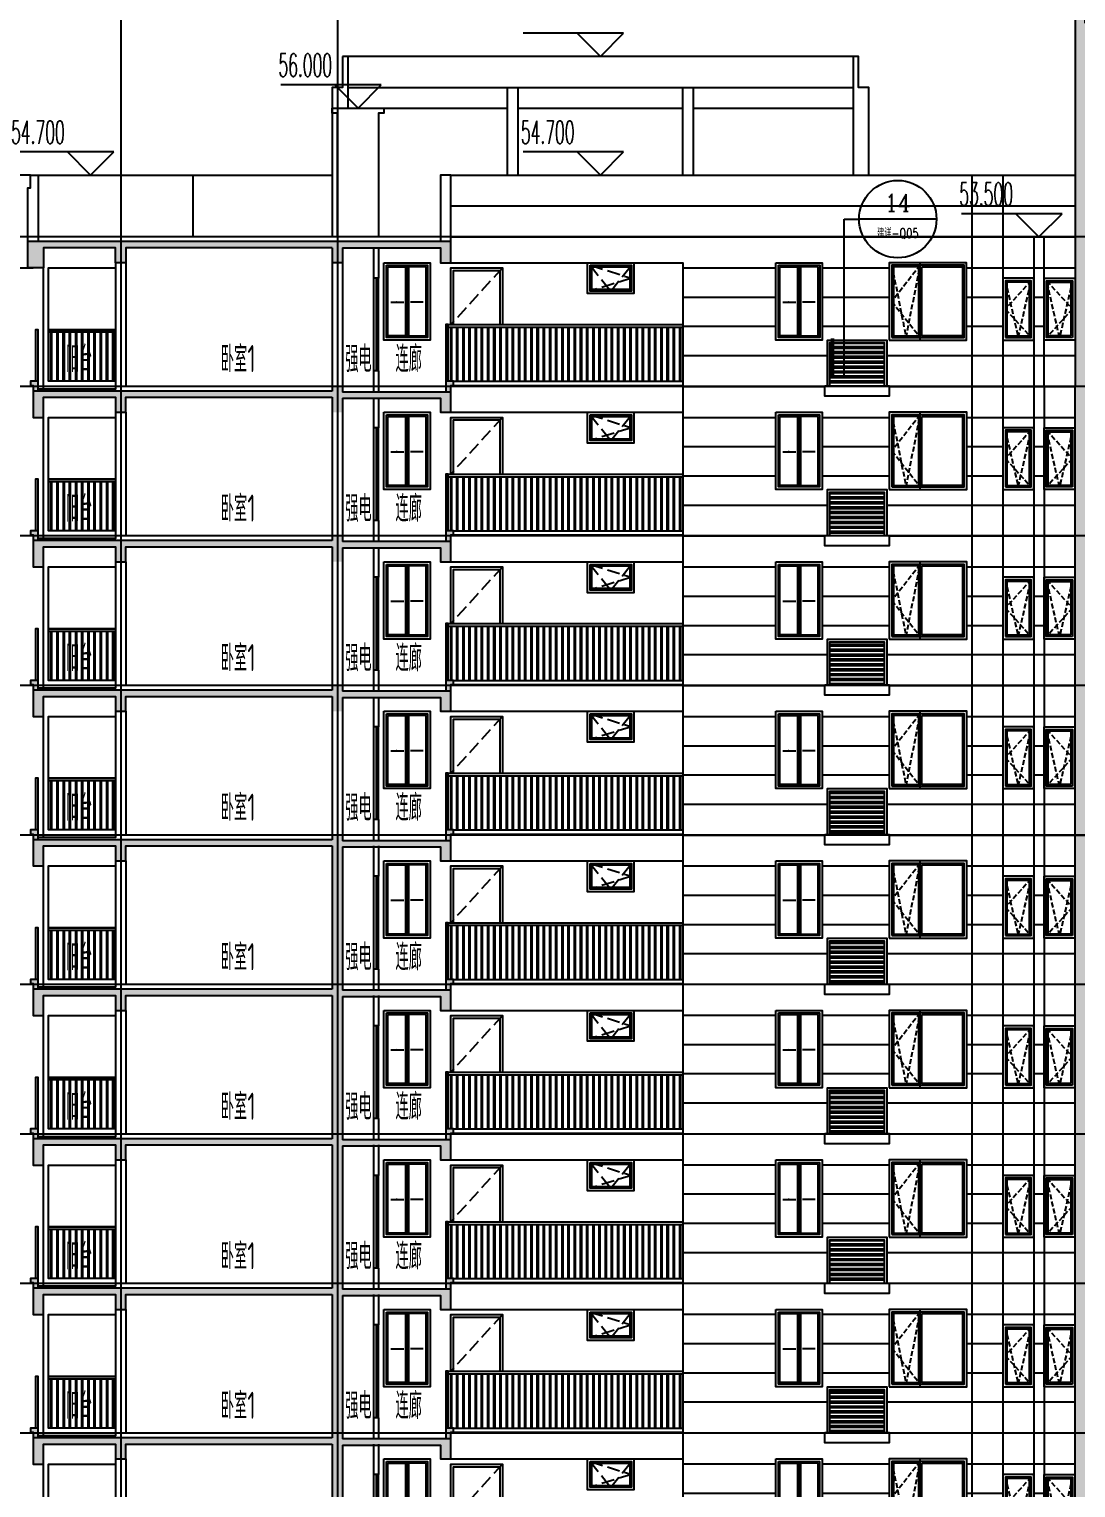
# Model space of a CAD drawing. Extents: x -59851 to 653804, y -249523 to 437614.
# Drawn here: x 584746 to 605037, y 393828 to 422117 of the extents above; entities that cross this region are included whole.
import ezdxf
from ezdxf.enums import TextEntityAlignment as Align

# ---------------------------------------------------------------- set-up
doc = ezdxf.new("R2010")
doc.units = 0
doc.header["$LTSCALE"] = 1000
doc.header["$MEASUREMENT"] = 0
doc.linetypes.add('DASH', pattern=[0.35, 0.25, -0.1])
for name, color, linetype in [('A-材质分割线（横向）', 252, 'Continuous'), ('A-注释', 8, 'Continuous'), ('A-看线', 105, 'Continuous'), ('A-示意', 8, 'Continuous'), ('DIM_ELEV', 3, 'Continuous'), ('DIM_IDEN', 3, 'Continuous'), ('DOTE', 16, 'Continuous'), ('ELE-0', 142, 'Continuous'), ('ELE-1', 41, 'Continuous'), ('ELE-3', 35, 'Continuous'), ('ELE-6', 8, 'Continuous'), ('PUB_HATCH', 8, 'Continuous'), ('PUB_TEXT', 7, 'Continuous'), ('WALL', 2, 'Continuous'), ('WINDOW', 4, 'Continuous'), ('剖面构造层', 7, 'Continuous'), ('栏杆', 142, 'Continuous')]:
    doc.layers.add(name, color=color, linetype=linetype)
doc.styles.add('_TCH_DIM', font='SIMPLEX.shx', dxfattribs={"width": 0.7, "bigfont": 'GBCBIG.shx'})
doc.styles.add('_TCH_LABEL', font='COMPLEX', dxfattribs={"bigfont": 'GBCBIG'})
doc.styles.get("Standard").update_dxf_attribs({"font": 'gbenor.shx', "width": 0.7, "bigfont": 'gbcbig.shx'})

# ---------------------------------------------------------------- blocks, each defined once
blk = doc.blocks.new('falkjfjajkjkh')
at = {"layer": 'A-注释', "linetype": 'DASH', "ltscale": 0.4}
for points in [[(293011, 322847), (292511, 322297), (293011, 321747)], [(292511, 322847), (292761, 321747), (293011, 322847)]]:
    blk.add_lwpolyline(points, dxfattribs=at)
at = {"layer": 'ELE-0'}
for points in [[(292461, 321697), (293061, 321697), (293061, 322897), (292461, 322897)], [(292511, 321747), (293011, 321747), (293011, 322847), (292511, 322847)], [(292541, 321777), (292981, 321777), (292981, 322817), (292541, 322817)]]:
    blk.add_lwpolyline(points, close=True, dxfattribs=at)
blk = doc.blocks.new('lllgn')
for p, q in [((368238, 362497), (366938, 362497)), ((368238, 362447), (366938, 362447)), ((367280, 362447), (367048, 362447)), ((367301, 362447), (367280, 362447))]:
    blk.add_line(p, q)
for points in [[(366978, 362447), (366978, 361497)], [(366998, 362447), (366998, 361497)], [(367098, 362447), (367098, 361497)], [(367118, 362447), (367118, 361497)], [(367218, 362447), (367218, 361497)], [(367238, 362447), (367238, 361497)], [(367338, 362447), (367338, 361497)], [(367358, 362447), (367358, 361497)], [(367458, 362447), (367458, 361497)], [(367478, 362447), (367478, 361497)], [(367578, 362447), (367578, 361497)], [(367598, 362447), (367598, 361497)], [(367698, 362447), (367698, 361497)], [(367718, 362447), (367718, 361497)], [(367818, 362447), (367818, 361497)], [(367838, 362447), (367838, 361497)], [(367938, 362447), (367938, 361497)], [(367958, 362447), (367958, 361497)], [(368058, 362447), (368058, 361497)], [(368078, 362447), (368078, 361497)], [(368178, 362447), (368178, 361497)], [(368198, 362447), (368198, 361497)]]:
    blk.add_lwpolyline(points)
blk = doc.blocks.new('lgnhgh')
at = {"layer": '栏杆'}
for points in [[(370805, 362597), (375355, 362597)], [(370805, 362547), (375355, 362547)], [(370845, 362547), (370845, 361497)], [(370865, 362547), (370865, 361497)], [(370965, 362547), (370965, 361497)], [(370985, 362547), (370985, 361497)], [(371085, 362547), (371085, 361497)], [(371105, 362547), (371105, 361497)], [(371205, 362547), (371205, 361497)], [(371225, 362547), (371225, 361497)], [(371325, 362547), (371325, 361497)], [(371345, 362547), (371345, 361497)], [(371445, 362547), (371445, 361497)], [(371465, 362547), (371465, 361497)], [(371565, 362547), (371565, 361497)], [(371585, 362547), (371585, 361497)], [(371685, 362547), (371685, 361497)], [(371705, 362547), (371705, 361497)], [(371805, 362547), (371805, 361497)], [(371825, 362547), (371825, 361497)], [(371925, 362547), (371925, 361497)], [(371945, 362547), (371945, 361497)], [(372045, 362547), (372045, 361497)], [(372065, 362547), (372065, 361497)], [(372165, 362547), (372165, 361497)], [(372185, 362547), (372185, 361497)], [(372285, 362547), (372285, 361497)], [(372305, 362547), (372305, 361497)], [(372405, 362547), (372405, 361497)], [(372425, 362547), (372425, 361497)], [(372525, 362547), (372525, 361497)], [(372545, 362547), (372545, 361497)], [(372645, 362547), (372645, 361497)], [(372665, 362547), (372665, 361497)], [(372765, 362547), (372765, 361497)], [(372785, 362547), (372785, 361497)], [(372885, 362547), (372885, 361497)], [(372905, 362547), (372905, 361497)], [(373005, 362547), (373005, 361497)], [(373025, 362547), (373025, 361497)], [(373125, 362547), (373125, 361497)], [(373145, 362547), (373145, 361497)], [(373245, 362547), (373245, 361497)], [(373265, 362547), (373265, 361497)], [(373365, 362547), (373365, 361497)], [(373385, 362547), (373385, 361497)], [(373485, 362547), (373485, 361497)], [(373505, 362547), (373505, 361497)], [(373605, 362547), (373605, 361497)], [(373625, 362547), (373625, 361497)], [(373725, 362547), (373725, 361497)], [(373745, 362547), (373745, 361497)], [(373845, 362547), (373845, 361497)], [(373865, 362547), (373865, 361497)], [(373965, 362547), (373965, 361497)], [(373985, 362547), (373985, 361497)], [(374085, 362547), (374085, 361497)], [(374105, 362547), (374105, 361497)], [(374205, 362547), (374205, 361497)], [(374225, 362547), (374225, 361497)], [(374325, 362547), (374325, 361497)], [(374345, 362547), (374345, 361497)], [(374445, 362547), (374445, 361497)], [(374465, 362547), (374465, 361497)], [(374565, 362547), (374565, 361497)], [(374585, 362547), (374585, 361497)], [(374685, 362547), (374685, 361497)], [(374705, 362547), (374705, 361497)], [(374805, 362547), (374805, 361497)], [(374825, 362547), (374825, 361497)], [(374925, 362547), (374925, 361497)], [(374945, 362547), (374945, 361497)], [(375045, 362547), (375045, 361497)], [(375065, 362547), (375065, 361497)], [(375165, 362547), (375165, 361497)], [(375185, 362547), (375185, 361497)], [(375285, 362547), (375285, 361497)], [(375305, 362547), (375305, 361497)]]:
    blk.add_lwpolyline(points, dxfattribs=at)
blk = doc.blocks.new('111515')
at = {"layer": 'A-注释', "linetype": 'DASH', "ltscale": 0.4}
for points in [[(302205, 323147), (301655, 322447), (302205, 321747)], [(301655, 323147), (301930, 321747), (302205, 323147)]]:
    blk.add_lwpolyline(points, dxfattribs=at)
at = {"layer": 'ELE-0'}
blk.add_line((302205, 321697), (302205, 323197), dxfattribs=at)
for points in [[(301605, 321697), (303105, 321697), (303105, 323197), (301605, 323197)], [(301655, 321747), (303055, 321747), (303055, 323147), (301655, 323147)], [(302175, 323117), (301685, 323117), (301685, 321777), (302175, 321777)], [(302235, 323117), (303025, 323117), (303025, 321777), (302235, 321777)]]:
    blk.add_lwpolyline(points, close=True, dxfattribs=at)
blk = doc.blocks.new('1-13fp2')
at = {"layer": 'A-注释'}
for points in [[(369941, 363032), (369791, 363032), (369791, 363052)], [(370070, 363032), (370220, 363032), (370220, 363052)], [(377541, 363032), (377391, 363032), (377391, 363052)], [(377670, 363032), (377820, 363032), (377820, 363052)]]:
    blk.add_hatch(color=256, dxfattribs=at).paths.add_polyline_path(points)
at = {"layer": 'PUB_HATCH'}
h = blk.add_hatch(color=256, dxfattribs=at)
h.dxf.hatch_style = 1
h.paths.add_polyline_path([(387505, 361497), (387355, 361497), (387355, 361397), (387455, 361397), (387455, 361417), (387505, 361417)])
h.paths.add_polyline_path([(387455, 361397), (387355, 361397), (387355, 361307), (387455, 361307)])
h.paths.add_polyline_path([(387455, 361307), (387355, 361307), (387355, 360897), (387455, 360897)])
h.paths.add_polyline_path([(387355, 361307), (385455, 361307), (385455, 361397), (385355, 361397), (385355, 361187), (385455, 361187), (387255, 361187), (387255, 360897), (387355, 360897)])
h.paths.add_polyline_path([(385355, 361397), (385255, 361397), (385255, 361187), (385355, 361187)])
h.paths.add_polyline_path([(385355, 364087), (385255, 364087), (385255, 363597), (385355, 363597)])
h.paths.add_polyline_path([(385455, 364087), (385355, 364087), (385355, 363597), (385455, 363597)])
h.paths.add_polyline_path([(383055, 364297), (382955, 364297), (382955, 361397), (383055, 361397)])
h.paths.add_polyline_path([(383155, 364297), (383055, 364297), (383055, 361397), (383155, 361397)])
h = blk.add_hatch(color=256, dxfattribs=at)
h.dxf.hatch_style = 1
h.paths.add_polyline_path([(362855, 361497), (362705, 361497), (362705, 361417), (362755, 361417), (362755, 361397), (362855, 361397)])
h.paths.add_polyline_path([(362855, 361397), (362755, 361397), (362755, 361307), (362855, 361307)])
h.paths.add_polyline_path([(364455, 361307), (362755, 361307), (362755, 360797), (362955, 360797), (362955, 361187), (364355, 361187), (364355, 360897), (364455, 360897)])
h.paths.add_polyline_path([(368655, 361397), (368555, 361397), (368555, 361307), (364455, 361307), (364455, 360897), (364555, 360897), (364555, 361187), (368555, 361187), (368555, 360897), (368655, 360897)])
h.paths.add_polyline_path([(370855, 361287), (368755, 361287), (368755, 361397), (368655, 361397), (368655, 360897), (368755, 360897), (368755, 361167), (370655, 361167), (370655, 360897), (370855, 360897)])
h.paths.add_polyline_path([(370855, 361397), (370755, 361397), (370755, 361287), (370855, 361287)], flags=17)
h.paths.add_polyline_path([(370905, 361497), (370755, 361497), (370755, 361397), (370855, 361397), (370855, 361417), (370905, 361417)])
h.paths.add_polyline_path([(368755, 363797), (368655, 363797), (368655, 361397), (368755, 361397)])
h.paths.add_polyline_path([(368655, 363797), (368555, 363797), (368555, 361397), (368655, 361397)])
h = blk.add_hatch(dxfattribs=at)
h.set_pattern_fill('ANSI32', color=256, scale=20, angle=135)
h.set_pattern_definition([(180, (-13699.92, 0), (-7e-15, -95.25), []), (180, (-13731.67, 31.75), (-7e-15, -95.25), [])])
h.paths.add_polyline_path([(378205, 362247), (378205, 361407), (379255, 361407), (379255, 362247)])
at = {"layer": 'A-材质分割线（横向）'}
for points in [[(378105, 364297), (375355, 364297)], [(382955, 364297), (379355, 364297)], [(377155, 363697), (375355, 363697)], [(379355, 363697), (378055, 363697)], [(382955, 363697), (380855, 363697)], [(377155, 363130), (375355, 363130)], [(379355, 363130), (378055, 363130)], [(381555, 363130), (380855, 363130)], [(382355, 363130), (382155, 363130)], [(377155, 362564), (375355, 362564)], [(379355, 362564), (378055, 362564)], [(381555, 362564), (380855, 362564)], [(382355, 362564), (382155, 362564)], [(378155, 361997), (375355, 361997)], [(382955, 361997), (379305, 361997)]]:
    blk.add_lwpolyline(points, dxfattribs=at)
at = {"layer": 'A-注释'}
for points in [[(369689, 363032), (369941, 363032)], [(370321, 363032), (370070, 363032)], [(377289, 363032), (377541, 363032)], [(377921, 363032), (377670, 363032)]]:
    blk.add_lwpolyline(points, dxfattribs=at)
at = {"layer": 'A-看线'}
for points in [[(362955, 361347), (362955, 363697)], [(364372, 361497), (363055, 361497), (363055, 363697), (364355, 363697)], [(363055, 362497), (364355, 362497)]]:
    blk.add_lwpolyline(points, dxfattribs=at)
at = {"layer": 'A-示意', "linetype": 'DASH'}
for points in [[(371855, 363697), (370855, 362597)], [(373555, 363747), (374355, 363497), (373555, 363247)], [(373555, 363747), (373955, 363247), (374355, 363747)]]:
    blk.add_lwpolyline(points, dxfattribs=at)
at = {"layer": 'ELE-0'}
for points in [[(369555, 363797), (370455, 363797), (370455, 362297), (369555, 362297)], [(373505, 363797), (374405, 363797), (374405, 363197), (373505, 363197)], [(377155, 363797), (378055, 363797), (378055, 362297), (377155, 362297)], [(369605, 363747), (370405, 363747), (370405, 362347), (369605, 362347)], [(369635, 363717), (369975, 363717), (369975, 362377), (369635, 362377)], [(370375, 363717), (370035, 363717), (370035, 362377), (370375, 362377)], [(373555, 363747), (374355, 363747), (374355, 363247), (373555, 363247)], [(373585, 363717), (374325, 363717), (374325, 363277), (373585, 363277)], [(377205, 363747), (378005, 363747), (378005, 362347), (377205, 362347)], [(377235, 363717), (377575, 363717), (377575, 362377), (377235, 362377)], [(377975, 363717), (377635, 363717), (377635, 362377), (377975, 362377)]]:
    blk.add_lwpolyline(points, close=True, dxfattribs=at)
for points in [[(370005, 363747), (370005, 362347)], [(370855, 362597), (370855, 363697), (371855, 363697), (371855, 362597)], [(370905, 362597), (370905, 363647), (371805, 363647), (371805, 362597)], [(377605, 363747), (377605, 362347)]]:
    blk.add_lwpolyline(points, dxfattribs=at)
at = {"layer": 'ELE-1'}
blk.add_line((381555, 364297), (381555, 361397), dxfattribs=at)
for points in [[(375355, 364297), (375355, 361397)], [(380955, 364297), (380955, 361397)]]:
    blk.add_lwpolyline(points, dxfattribs=at)
at = {"layer": 'ELE-3'}
for points in [[(382155, 364297), (382155, 361397)], [(382355, 364297), (382355, 361397)], [(370905, 361497), (375355, 361497)], [(370905, 361417), (375355, 361417)], [(370855, 360897), (375355, 360897)]]:
    blk.add_lwpolyline(points, dxfattribs=at)
blk.add_lwpolyline([(378105, 361407), (379355, 361407), (379355, 361207), (378105, 361207)], close=True, dxfattribs=at)
at = {"layer": 'ELE-6'}
for points in [[(378155, 361407), (378155, 362297), (379305, 362297), (379305, 361407)], [(378205, 361407), (378205, 362247), (379255, 362247), (379255, 361407)]]:
    blk.add_lwpolyline(points, dxfattribs=at)
at = {"layer": 'WALL'}
for points in [[(369355, 364087), (369355, 363497)], [(369455, 364087), (369455, 363497)], [(382955, 364297), (382955, 361397)], [(368555, 363797), (368555, 361307)], [(368755, 363797), (368755, 361287)], [(369455, 363497), (369355, 363497)], [(369355, 361697), (369355, 361287)], [(369455, 361697), (369355, 361697)], [(369455, 361697), (369455, 361287)], [(362855, 361307), (362855, 361497), (362705, 361497), (362705, 361417), (362755, 361417), (362755, 360797), (362955, 360797), (362955, 361187), (364355, 361187), (364355, 360897), (364555, 360897), (364555, 361187), (368555, 361187)], [(368555, 361307), (362755, 361307)], [(368755, 361167), (370655, 361167), (370655, 360897), (370855, 360897), (370855, 361417), (370905, 361417), (370905, 361497), (370755, 361497)], [(370855, 361287), (368755, 361287)], [(370755, 361497), (370755, 361287)], [(368555, 361187), (368555, 360897)], [(368755, 361167), (368755, 360897)]]:
    blk.add_lwpolyline(points, dxfattribs=at)
at = {"layer": 'WINDOW'}
for points in [[(364355, 363797), (364355, 361397)], [(364455, 363797), (364455, 361397)], [(364555, 363797), (364555, 361397)], [(369355, 363497), (369355, 361697)], [(369405, 363497), (369405, 361697)], [(369455, 361697), (369455, 363497)]]:
    blk.add_lwpolyline(points, dxfattribs=at)
at = {"layer": '剖面构造层'}
for points in [[(368555, 361397), (364355, 361397), (364355, 361347), (362855, 361347)], [(369355, 361397), (368755, 361397)], [(370755, 361397), (369455, 361397)]]:
    blk.add_lwpolyline(points, dxfattribs=at)
at = {"layer": '栏杆'}
for points in [[(362855, 361497), (362855, 362497), (362805, 362497), (362805, 361497)], [(370805, 361497), (370805, 362597), (370755, 362597), (370755, 361497)]]:
    blk.add_lwpolyline(points, dxfattribs=at)
blk.add_blockref('lgnhgh', (0, 0))
at = {"layer": 'ELE-0'}
for name, p in [('111515', (77750, 40600)), ('falkjfjajkjkh', (89094, 40600))]:
    blk.add_blockref(name, p, dxfattribs=at)
at = {"layer": 'ELE-0', "xscale": -1}
blk.add_blockref('falkjfjajkjkh', (675416, 40600), dxfattribs=at)
at = {"layer": '栏杆'}
blk.add_blockref('lllgn', (-3882, 0), dxfattribs=at)
at = {"layer": 'PUB_TEXT', "width": 0.7}
for s, height, p in [('阳台', 506.4, (363395, 361675)), ('卧室', 506.4, (366395, 361675)), ('1', 525, (366911, 361675)), ('强电', 506.4, (368809, 361675)), ('连廊', 506.4, (369782, 361675))]:
    blk.add_text(s, height=height, dxfattribs=at).set_placement(p)
blk = doc.blocks.new('14starty')
at = {"layer": 'A-注释'}
for points in [[(369941, 359087), (369791, 359087), (369791, 359107)], [(370070, 359087), (370220, 359087), (370220, 359107)], [(377541, 359087), (377391, 359087), (377391, 359107)], [(377670, 359087), (377820, 359087), (377820, 359107)]]:
    blk.add_hatch(color=256, dxfattribs=at).paths.add_polyline_path(points)
at = {"layer": 'PUB_HATCH'}
h = blk.add_hatch(color=256, dxfattribs=at)
h.dxf.hatch_style = 1
h.paths.add_polyline_path([(362855, 357552), (362705, 357552), (362705, 357472), (362755, 357472), (362755, 357452), (362855, 357452)])
h.paths.add_polyline_path([(362855, 357452), (362755, 357452), (362755, 357362), (362855, 357362)])
h.paths.add_polyline_path([(364455, 357362), (362755, 357362), (362755, 356852), (362955, 356852), (362955, 357242), (364355, 357242), (364355, 356952), (364455, 356952)])
h.paths.add_polyline_path([(368655, 357452), (368555, 357452), (368555, 357362), (364455, 357362), (364455, 356952), (364555, 356952), (364555, 357242), (368555, 357242), (368555, 356952), (368655, 356952)])
h.paths.add_polyline_path([(368655, 359852), (368555, 359852), (368555, 357452), (368655, 357452)])
h.paths.add_polyline_path([(368755, 359852), (368655, 359852), (368655, 357452), (368755, 357452)])
h.paths.add_polyline_path([(370855, 357342), (368755, 357342), (368755, 357452), (368655, 357452), (368655, 356952), (368755, 356952), (368755, 357222), (370655, 357222), (370655, 356952), (370855, 356952)])
h.paths.add_polyline_path([(370855, 357452), (370755, 357452), (370755, 357342), (370855, 357342)], flags=17)
h.paths.add_polyline_path([(370905, 357552), (370755, 357552), (370755, 357452), (370855, 357452), (370855, 357472), (370905, 357472)])
h.paths.add_polyline_path([(383055, 360352), (382955, 360352), (382955, 357452), (383055, 357452)])
h.paths.add_polyline_path([(383155, 360352), (383055, 360352), (383055, 357452), (383155, 357452)])
h.paths.add_polyline_path([(386045, 357576), (386758, 357576), (386758, 358330), (386045, 358330)], flags=9)
h = blk.add_hatch(dxfattribs=at)
h.set_pattern_fill('ANSI32', color=256, scale=20, angle=135)
h.set_pattern_definition([(180, (-13699.92, -3945), (-7e-15, -95.25), []), (180, (-13731.67, -3913.25), (-7e-15, -95.25), [])])
h.paths.add_polyline_path([(378205, 358302), (378205, 357462), (379255, 357462), (379255, 358302)])
at = {"layer": 'A-材质分割线（横向）'}
for points in [[(375355, 360352), (378105, 360352)], [(379355, 360352), (382955, 360352)], [(375355, 359752), (377155, 359752)], [(378055, 359752), (379355, 359752)], [(380855, 359752), (382955, 359752)], [(375355, 359185), (377155, 359185)], [(378055, 359185), (379355, 359185)], [(380855, 359185), (381555, 359185)], [(382155, 359185), (382355, 359185)], [(375355, 358619), (377155, 358619)], [(378055, 358619), (379355, 358619)], [(380855, 358619), (381555, 358619)], [(382155, 358619), (382355, 358619)], [(375355, 358052), (378155, 358052)], [(379305, 358052), (382955, 358052)]]:
    blk.add_lwpolyline(points, dxfattribs=at)
at = {"layer": 'A-注释'}
for points in [[(369689, 359087), (369941, 359087)], [(370321, 359087), (370070, 359087)], [(377289, 359087), (377541, 359087)], [(377921, 359087), (377670, 359087)]]:
    blk.add_lwpolyline(points, dxfattribs=at)
at = {"layer": 'A-看线'}
for points in [[(362955, 357402), (362955, 359752)], [(364372, 357552), (363055, 357552), (363055, 359752), (364355, 359752)], [(363055, 358552), (364355, 358552)]]:
    blk.add_lwpolyline(points, dxfattribs=at)
at = {"layer": 'A-示意', "linetype": 'DASH'}
for points in [[(371855, 359752), (370855, 358652)], [(373555, 359802), (374355, 359552), (373555, 359302)], [(373555, 359802), (373955, 359302), (374355, 359802)]]:
    blk.add_lwpolyline(points, dxfattribs=at)
at = {"layer": 'ELE-0'}
for points in [[(369555, 359852), (370455, 359852), (370455, 358352), (369555, 358352)], [(373505, 359852), (374405, 359852), (374405, 359252), (373505, 359252)], [(377155, 359852), (378055, 359852), (378055, 358352), (377155, 358352)], [(369605, 359802), (370405, 359802), (370405, 358402), (369605, 358402)], [(369635, 359772), (369975, 359772), (369975, 358432), (369635, 358432)], [(370375, 359772), (370035, 359772), (370035, 358432), (370375, 358432)], [(373555, 359802), (374355, 359802), (374355, 359302), (373555, 359302)], [(373585, 359772), (374325, 359772), (374325, 359332), (373585, 359332)], [(377205, 359802), (378005, 359802), (378005, 358402), (377205, 358402)], [(377235, 359772), (377575, 359772), (377575, 358432), (377235, 358432)], [(377975, 359772), (377635, 359772), (377635, 358432), (377975, 358432)]]:
    blk.add_lwpolyline(points, close=True, dxfattribs=at)
for points in [[(370005, 359802), (370005, 358402)], [(370855, 358652), (370855, 359752), (371855, 359752), (371855, 358652)], [(370905, 358652), (370905, 359702), (371805, 359702), (371805, 358652)], [(377605, 359802), (377605, 358402)]]:
    blk.add_lwpolyline(points, dxfattribs=at)
at = {"layer": 'ELE-1'}
blk.add_line((381555, 360352), (381555, 357452), dxfattribs=at)
for points in [[(375355, 360352), (375355, 357452)], [(380955, 360352), (380955, 357452)]]:
    blk.add_lwpolyline(points, dxfattribs=at)
at = {"layer": 'ELE-3'}
for points in [[(382155, 360352), (382155, 357452)], [(382355, 360352), (382355, 357452)], [(370905, 357552), (375355, 357552)], [(370905, 357472), (375355, 357472)], [(370855, 356952), (375355, 356952)]]:
    blk.add_lwpolyline(points, dxfattribs=at)
blk.add_lwpolyline([(378105, 357462), (379355, 357462), (379355, 357262), (378105, 357262)], close=True, dxfattribs=at)
at = {"layer": 'ELE-6'}
for points in [[(378155, 357462), (378155, 358352), (379305, 358352), (379305, 357462)], [(378205, 357462), (378205, 358302), (379255, 358302), (379255, 357462)]]:
    blk.add_lwpolyline(points, dxfattribs=at)
at = {"layer": 'PUB_HATCH'}
blk.add_lwpolyline([(382955, 360352), (383826, 360352)], dxfattribs=at)
at = {"layer": 'WALL'}
for points in [[(369355, 360142), (369355, 359552)], [(369455, 360142), (369455, 359552)], [(382955, 360352), (382955, 357452)], [(368555, 359852), (368555, 357362)], [(368755, 359852), (368755, 357342)], [(369455, 359552), (369355, 359552)], [(369355, 357752), (369355, 357342)], [(369455, 357752), (369355, 357752)], [(369455, 357752), (369455, 357342)], [(362855, 357362), (362855, 357552), (362705, 357552), (362705, 357472), (362755, 357472), (362755, 356852), (362955, 356852), (362955, 357242), (364355, 357242), (364355, 356952), (364555, 356952), (364555, 357242), (368555, 357242)], [(368555, 357362), (362755, 357362)], [(368755, 357222), (370655, 357222), (370655, 356952), (370855, 356952), (370855, 357472), (370905, 357472), (370905, 357552), (370755, 357552)], [(370855, 357342), (368755, 357342)], [(370755, 357552), (370755, 357342)], [(368555, 357242), (368555, 356952)], [(368755, 357222), (368755, 356952)]]:
    blk.add_lwpolyline(points, dxfattribs=at)
at = {"layer": 'WINDOW'}
for points in [[(364355, 359852), (364355, 357452)], [(364455, 359852), (364455, 357452)], [(364555, 359852), (364555, 357452)], [(369355, 359552), (369355, 357752)], [(369405, 359552), (369405, 357752)], [(369455, 357752), (369455, 359552)]]:
    blk.add_lwpolyline(points, dxfattribs=at)
at = {"layer": '剖面构造层'}
for points in [[(368555, 357452), (364355, 357452), (364355, 357402), (362855, 357402)], [(369355, 357452), (368755, 357452)], [(370755, 357452), (369455, 357452)]]:
    blk.add_lwpolyline(points, dxfattribs=at)
at = {"layer": '栏杆'}
for points in [[(362855, 357552), (362855, 358552), (362805, 358552), (362805, 357552)], [(370805, 357552), (370805, 358652), (370755, 358652), (370755, 357552)]]:
    blk.add_lwpolyline(points, dxfattribs=at)
blk.add_blockref('lgnhgh', (0, -3945))
at = {"layer": 'ELE-0'}
for name, p in [('111515', (77750, 36655)), ('falkjfjajkjkh', (89094, 36655))]:
    blk.add_blockref(name, p, dxfattribs=at)
at = {"layer": 'ELE-0', "xscale": -1}
blk.add_blockref('falkjfjajkjkh', (675416, 36655), dxfattribs=at)
at = {"layer": '栏杆'}
blk.add_blockref('lllgn', (-3882, -3945), dxfattribs=at)
at = {"layer": 'PUB_TEXT', "width": 0.7}
for s, height, p in [('阳台', 506.4, (363395, 357730)), ('卧室', 506.4, (366395, 357730)), ('1', 525, (366911, 357730)), ('强电', 506.4, (368809, 357730)), ('连廊', 506.4, (369782, 357730))]:
    blk.add_text(s, height=height, dxfattribs=at).set_placement(p)
blk = doc.blocks.new('jfdsjkjh')
at = {"layer": 'A-注释'}
for points in [[(369941, 357232), (369791, 357232), (369791, 357252)], [(370070, 357232), (370220, 357232), (370220, 357252)], [(377541, 357232), (377391, 357232), (377391, 357252)], [(377670, 357232), (377820, 357232), (377820, 357252)]]:
    blk.add_hatch(color=256, dxfattribs=at).paths.add_polyline_path(points)
at = {"layer": 'PUB_HATCH'}
h = blk.add_hatch(color=256, dxfattribs=at)
h.dxf.hatch_style = 1
h.paths.add_polyline_path([(383055, 358497), (382955, 358497), (382955, 357697), (382955, 357697), (382955, 356497), (382955, 355597), (383055, 355597)])
h.paths.add_polyline_path([(383155, 358497), (383055, 358497), (383055, 355597), (383155, 355597)])
h.paths.add_polyline_path([(385355, 358287), (385255, 358287), (385255, 357797), (385355, 357797)])
h.paths.add_polyline_path([(385455, 358287), (385355, 358287), (385355, 357797), (385455, 357797)])
h.paths.add_polyline_path([(387355, 355507), (385455, 355507), (385455, 355597), (385355, 355597), (385355, 355387), (385455, 355387), (387255, 355387), (387255, 355097), (387355, 355097)])
h.paths.add_polyline_path([(385355, 355597), (385255, 355597), (385255, 355387), (385355, 355387)])
h.paths.add_polyline_path([(387455, 355507), (387355, 355507), (387355, 355097), (387455, 355097)])
h.paths.add_polyline_path([(387455, 355597), (387355, 355597), (387355, 355507), (387455, 355507)])
h.paths.add_polyline_path([(387505, 355697), (387355, 355697), (387355, 355597), (387455, 355597), (387455, 355617), (387505, 355617)])
h = blk.add_hatch(dxfattribs=at)
h.set_pattern_fill('ANSI32', color=256, scale=20, angle=135)
h.set_pattern_definition([(180, (-13699.92, -5800), (-7e-15, -95.25), []), (180, (-13731.67, -5768.25), (-7e-15, -95.25), [])])
h.paths.add_polyline_path([(378205, 356447), (378205, 355607), (379255, 355607), (379255, 356447)])
h = blk.add_hatch(color=256, dxfattribs=at)
h.dxf.hatch_style = 1
h.paths.add_polyline_path([(370905, 355697), (370755, 355697), (370755, 355597), (370855, 355597), (370855, 355617), (370905, 355617)])
h.paths.add_polyline_path([(370855, 355597), (370755, 355597), (370755, 355487), (370855, 355487)], flags=17)
h.paths.add_polyline_path([(370855, 355487), (368755, 355487), (368755, 355597), (368655, 355597), (368655, 355097), (368755, 355097), (368755, 355367), (370655, 355367), (370655, 355097), (370855, 355097)])
h.paths.add_polyline_path([(368655, 355597), (368555, 355597), (368555, 355507), (364455, 355507), (364455, 355097), (364555, 355097), (364555, 355387), (368555, 355387), (368555, 355097), (368655, 355097)])
h.paths.add_polyline_path([(364455, 355507), (362755, 355507), (362755, 354997), (362955, 354997), (362955, 355387), (364355, 355387), (364355, 355097), (364455, 355097)])
h.paths.add_polyline_path([(362855, 355697), (362705, 355697), (362705, 355617), (362755, 355617), (362755, 355597), (362855, 355597)])
h.paths.add_polyline_path([(362855, 355597), (362755, 355597), (362755, 355507), (362855, 355507)])
at = {"layer": 'A-材质分割线（横向）'}
for points in [[(375355, 358497), (378105, 358497)], [(379355, 358497), (382955, 358497)], [(375355, 357897), (377155, 357897)], [(378055, 357897), (379355, 357897)], [(380855, 357897), (382955, 357897)], [(375355, 357330), (377155, 357330)], [(378055, 357330), (379355, 357330)], [(380855, 357330), (381555, 357330)], [(382155, 357330), (382355, 357330)], [(375355, 356764), (377155, 356764)], [(378055, 356764), (379355, 356764)], [(380855, 356764), (381555, 356764)], [(382155, 356764), (382355, 356764)], [(375355, 356197), (378155, 356197)], [(379305, 356197), (382955, 356197)]]:
    blk.add_lwpolyline(points, dxfattribs=at)
at = {"layer": 'A-注释'}
for points in [[(369689, 357232), (369941, 357232)], [(370321, 357232), (370070, 357232)], [(377289, 357232), (377541, 357232)], [(377921, 357232), (377670, 357232)]]:
    blk.add_lwpolyline(points, dxfattribs=at)
at = {"layer": 'A-看线'}
for points in [[(362955, 355547), (362955, 357897)], [(364372, 355697), (363055, 355697), (363055, 357897), (364355, 357897)], [(363055, 356697), (364355, 356697)]]:
    blk.add_lwpolyline(points, dxfattribs=at)
at = {"layer": 'A-示意', "linetype": 'DASH'}
for points in [[(371855, 357897), (370855, 356797)], [(373555, 357947), (374355, 357697), (373555, 357447)], [(373555, 357947), (373955, 357447), (374355, 357947)]]:
    blk.add_lwpolyline(points, dxfattribs=at)
at = {"layer": 'ELE-0'}
for points in [[(369555, 357997), (370455, 357997), (370455, 356497), (369555, 356497)], [(369605, 357947), (370405, 357947), (370405, 356547), (369605, 356547)], [(369635, 357917), (369975, 357917), (369975, 356577), (369635, 356577)], [(370375, 357917), (370035, 357917), (370035, 356577), (370375, 356577)], [(373505, 357997), (374405, 357997), (374405, 357397), (373505, 357397)], [(373555, 357947), (374355, 357947), (374355, 357447), (373555, 357447)], [(373585, 357917), (374325, 357917), (374325, 357477), (373585, 357477)], [(377155, 357997), (378055, 357997), (378055, 356497), (377155, 356497)], [(377205, 357947), (378005, 357947), (378005, 356547), (377205, 356547)], [(377235, 357917), (377575, 357917), (377575, 356577), (377235, 356577)], [(377975, 357917), (377635, 357917), (377635, 356577), (377975, 356577)]]:
    blk.add_lwpolyline(points, close=True, dxfattribs=at)
for points in [[(370005, 357947), (370005, 356547)], [(370855, 356797), (370855, 357897), (371855, 357897), (371855, 356797)], [(377605, 357947), (377605, 356547)], [(370905, 356797), (370905, 357847), (371805, 357847), (371805, 356797)]]:
    blk.add_lwpolyline(points, dxfattribs=at)
at = {"layer": 'ELE-1'}
blk.add_line((381555, 358497), (381555, 355597), dxfattribs=at)
for points in [[(375355, 358497), (375355, 355597)], [(380955, 358497), (380955, 355597)]]:
    blk.add_lwpolyline(points, dxfattribs=at)
at = {"layer": 'ELE-3'}
for points in [[(382155, 358497), (382155, 355597)], [(382355, 358497), (382355, 355597)], [(370905, 355697), (375355, 355697)], [(370905, 355617), (375355, 355617)], [(370855, 355097), (375355, 355097)]]:
    blk.add_lwpolyline(points, dxfattribs=at)
blk.add_lwpolyline([(378105, 355607), (379355, 355607), (379355, 355407), (378105, 355407)], close=True, dxfattribs=at)
at = {"layer": 'ELE-6'}
for points in [[(378155, 355607), (378155, 356497), (379305, 356497), (379305, 355607)], [(378205, 355607), (378205, 356447), (379255, 356447), (379255, 355607)]]:
    blk.add_lwpolyline(points, dxfattribs=at)
at = {"layer": 'WALL'}
for points in [[(382955, 358497), (382955, 355597)], [(369355, 358267), (369355, 357697)], [(369455, 358267), (369455, 357697)], [(368555, 357997), (368555, 355507)], [(368755, 357997), (368755, 355487)], [(369455, 357697), (369355, 357697)], [(369355, 355897), (369355, 355487)], [(369455, 355897), (369355, 355897)], [(369455, 355897), (369455, 355487)], [(362855, 355507), (362855, 355697), (362705, 355697), (362705, 355617), (362755, 355617), (362755, 354997), (362955, 354997), (362955, 355387), (364355, 355387), (364355, 355097), (364555, 355097), (364555, 355387), (368555, 355387)], [(368755, 355367), (370655, 355367), (370655, 355097), (370855, 355097), (370855, 355617), (370905, 355617), (370905, 355697), (370755, 355697)], [(370755, 355697), (370755, 355487)], [(368555, 355507), (362755, 355507)], [(368555, 355387), (368555, 355097)], [(370855, 355487), (368755, 355487)], [(368755, 355367), (368755, 355097)]]:
    blk.add_lwpolyline(points, dxfattribs=at)
at = {"layer": 'WINDOW'}
for points in [[(364355, 357997), (364355, 355597)], [(364455, 357997), (364455, 355597)], [(364555, 357997), (364555, 355597)], [(369355, 357697), (369355, 355897)], [(369405, 357697), (369405, 355897)], [(369455, 355897), (369455, 357697)]]:
    blk.add_lwpolyline(points, dxfattribs=at)
at = {"layer": '剖面构造层'}
for points in [[(368555, 355597), (364355, 355597), (364355, 355547), (362855, 355547)], [(369355, 355597), (368755, 355597)], [(370755, 355597), (369455, 355597)]]:
    blk.add_lwpolyline(points, dxfattribs=at)
at = {"layer": '栏杆'}
for points in [[(370805, 355697), (370805, 356797), (370755, 356797), (370755, 355697)], [(362855, 355697), (362855, 356697), (362805, 356697), (362805, 355697)]]:
    blk.add_lwpolyline(points, dxfattribs=at)
blk.add_blockref('lgnhgh', (0, -5800))
at = {"layer": 'ELE-0'}
for name, p in [('111515', (77750, 34800)), ('falkjfjajkjkh', (89094, 34800))]:
    blk.add_blockref(name, p, dxfattribs=at)
at = {"layer": 'ELE-0', "xscale": -1}
blk.add_blockref('falkjfjajkjkh', (675416, 34800), dxfattribs=at)
at = {"layer": '栏杆'}
blk.add_blockref('lllgn', (-3882, -5800), dxfattribs=at)
at = {"layer": 'PUB_TEXT', "width": 0.7}
for s, height, p in [('卧室', 506.4, (366395, 355875)), ('连廊', 506.4, (369782, 355875)), ('阳台', 506.4, (363395, 355875)), ('1', 525, (366911, 355875)), ('强电', 506.4, (368809, 355875))]:
    blk.add_text(s, height=height, dxfattribs=at).set_placement(p)

msp = doc.modelspace()

# ---------------------------------------------------------------- hatches: boundary and pattern name
at = {"layer": 'A-注释'}
for points in [[(592006.6, 416823.3), (591856.6, 416823.3), (591856.6, 416843.3)], [(592135.9, 416823.3), (592285.9, 416823.3), (592285.9, 416843.3)], [(599606.6, 416823.3), (599456.6, 416823.3), (599456.6, 416843.3)], [(599735.9, 416823.3), (599885.9, 416823.3), (599885.9, 416843.3)]]:
    msp.add_hatch(color=256, dxfattribs=at).paths.add_polyline_path(points)
at = {"layer": 'PUB_HATCH'}
h = msp.add_hatch(color=256, dxfattribs=at)
h.dxf.hatch_style = 1
h.paths.add_polyline_path([(605021.2, 418087.8), (605121.2, 418087.8), (605121.2, 423287.8), (605071.2, 423287.8), (605071.2, 423037.8), (605021.2, 423037.8)])
h.paths.add_polyline_path([(605121.2, 418087.8), (605221.2, 418087.8), (605221.2, 419517.8), (607321.2, 419517.8), (607321.2, 419237.8), (607421.2, 419237.8), (607421.2, 419637.8), (605221.2, 419637.8), (605221.2, 422117.8), (607321.2, 422117.8), (607321.2, 421837.8), (607421.2, 421837.8), (607421.2, 422237.8), (607321.2, 422237.8), (605221.2, 422237.8), (605221.2, 423287.8), (605121.2, 423287.8)])
h.paths.add_polyline_path([(607421.2, 421837.8), (607521.2, 421837.8), (607521.2, 422237.8), (607421.2, 422237.8)])
h.paths.add_polyline_path([(607521.2, 419637.8), (607421.2, 419637.8), (607421.2, 419237.8), (607521.2, 419237.8)])
h.paths.add_polyline_path([(607421.2, 417997.8), (607321.2, 417997.8), (607321.2, 417877.8), (607321.2, 417387.8), (607421.2, 417387.8)])
h.paths.add_polyline_path([(607521.2, 417877.8), (609321.2, 417877.8), (609321.2, 417587.8), (609421.2, 417587.8), (609421.2, 417997.8), (607421.2, 417997.8), (607421.2, 417387.8), (607521.2, 417387.8)])
h.paths.add_polyline_path([(609521.2, 417997.8), (609421.2, 417997.8), (609421.2, 417587.8), (609521.2, 417587.8)])
h.paths.add_polyline_path([(605121.2, 418087.8), (605021.2, 418087.8), (605021.2, 417287.8), (605021.4, 417287.8), (605021.4, 416087.8), (605021.2, 415187.8), (605121.2, 415187.8)])
h.paths.add_polyline_path([(605221.2, 418087.8), (605121.2, 418087.8), (605121.2, 415187.8), (605221.2, 415187.8)])
h = msp.add_hatch(color=256, dxfattribs=at)
h.dxf.hatch_style = 1
h.paths.add_polyline_path([(585021.2, 417877.8), (586421.2, 417877.8), (586421.2, 417587.8), (586521.2, 417587.8), (586521.2, 417997.8), (584721.2, 417997.8), (584721.2, 417487.8), (584821.2, 417487.8), (585021.2, 417487.8)])
h.paths.add_polyline_path([(590721.2, 417997.8), (586521.2, 417997.8), (586521.2, 417587.8), (586621.2, 417587.8), (586621.2, 417877.8), (590621.2, 417877.8), (590621.2, 417587.8), (590721.2, 417587.8)])
h.paths.add_polyline_path([(592921.2, 417997.8), (590721.2, 417997.8), (590721.2, 417587.8), (590821.2, 417587.8), (590821.2, 417877.8), (592721.2, 417877.8), (592721.2, 417587.8), (592921.2, 417587.8)])
h = msp.add_hatch(dxfattribs=at)
h.set_pattern_fill('ANSI32', color=256, scale=20, angle=135)
h.set_pattern_definition([(180, (208366.03, 53790.81), (-7e-15, -95.25), []), (180, (208334.28, 53822.56), (-7e-15, -95.25), [])])
h.paths.add_polyline_path([(600271.2, 416037.8), (600271.2, 415197.8), (601321.2, 415197.8), (601321.2, 416037.8)])
h = msp.add_hatch(color=256, dxfattribs=at)
h.dxf.hatch_style = 1
h.paths.add_polyline_path([(584921.2, 415287.8), (584771.2, 415287.8), (584771.2, 415207.8), (584821.2, 415207.8), (584821.2, 415187.8), (584921.2, 415187.8)])
h.paths.add_polyline_path([(584921.2, 415187.8), (584821.2, 415187.8), (584821.2, 415097.8), (584921.2, 415097.8)])
h.paths.add_polyline_path([(585021.2, 414977.8), (586421.2, 414977.8), (586421.2, 414687.8), (586521.2, 414687.8), (586521.2, 415097.8), (584821.2, 415097.8), (584821.2, 414587.8), (585021.2, 414587.8)])
h.paths.add_polyline_path([(590721.2, 415187.8), (590621.2, 415187.8), (590621.2, 415097.8), (586521.2, 415097.8), (586521.2, 414687.8), (586621.2, 414687.8), (586621.2, 414977.8), (590621.2, 414977.8), (590621.2, 414687.8), (590721.2, 414687.8)])
h.paths.add_polyline_path([(592921.2, 415077.8), (590821.2, 415077.8), (590821.2, 415187.8), (590721.2, 415187.8), (590721.2, 414687.8), (590821.2, 414687.8), (590821.2, 414957.8), (592721.2, 414957.8), (592721.2, 414687.8), (592921.2, 414687.8)])
h.paths.add_polyline_path([(592921.2, 415187.8), (592821.2, 415187.8), (592821.2, 415077.8), (592921.2, 415077.8)], flags=17)
h.paths.add_polyline_path([(592971.2, 415287.8), (592821.2, 415287.8), (592821.2, 415187.8), (592921.2, 415187.8), (592921.2, 415207.8), (592971.2, 415207.8)])

# ---------------------------------------------------------------- linework, layer by layer
for points in [[(590721.2, 420587.8), (591521.2, 420587.8)], [(592721.2, 418087.8), (584921.2, 418087.8)]]:
    msp.add_lwpolyline(points)
at = {"layer": 'A-材质分割线（横向）'}
for points in [[(592921.2, 418687.8), (605021.2, 418687.8)], [(592921.2, 418087.8), (605021.2, 418087.8)], [(583421.2, 417487.8), (584821.2, 417487.8)], [(597421.2, 417487.8), (599221.2, 417487.8)], [(600121.2, 417487.8), (601421.2, 417487.8)], [(602921.2, 417487.8), (605021.2, 417487.8)], [(597421.2, 416921.1), (599221.2, 416921.1)], [(600121.2, 416921.1), (601421.2, 416921.1)], [(602921.2, 416921.1), (603621, 416921.1)], [(604221.2, 416921.1), (604421.2, 416921.1)], [(597421.2, 416354.5), (599221.2, 416354.5)], [(600121.2, 416354.5), (601421.2, 416354.5)], [(602921.2, 416354.5), (603621, 416354.5)], [(604221.2, 416354.5), (604421.2, 416354.5)], [(597421.2, 415787.8), (600221.2, 415787.8)], [(601371.2, 415787.8), (603621, 415787.8)], [(603621, 415787.8), (605021.2, 415787.8)]]:
    msp.add_lwpolyline(points, dxfattribs=at)
at = {"layer": 'A-注释'}
for points in [[(591755.5, 416823.3), (592006.6, 416823.3)], [(592387, 416823.3), (592135.9, 416823.3)], [(599355.5, 416823.3), (599606.6, 416823.3)], [(599987, 416823.3), (599735.9, 416823.3)]]:
    msp.add_lwpolyline(points, dxfattribs=at)
at = {"layer": 'A-看线'}
for points in [[(585021.2, 415137.8), (585021.2, 417487.8)], [(586438.5, 415287.8), (585121.2, 415287.8), (585121.2, 417487.8), (586421.2, 417487.8)], [(585121.2, 416287.8), (586421.2, 416287.8)]]:
    msp.add_lwpolyline(points, dxfattribs=at)
at = {"layer": 'A-示意', "linetype": 'DASH'}
for points in [[(593921.2, 417487.8), (592921.2, 416387.8)], [(595621.2, 417537.8), (596421.2, 417287.8), (595621.2, 417037.8)], [(595621.2, 417537.8), (596021.2, 417037.8), (596421.2, 417537.8)]]:
    msp.add_lwpolyline(points, dxfattribs=at)
at = {"layer": 'DIM_ELEV'}
for p, q in [((596271.2, 422037.8), (594323.9, 422037.8)), ((595821.2, 421587.8), (595371.2, 422037.8)), ((595821.2, 421587.8), (596271.2, 422037.8)), ((591571.2, 421037.8), (589623.9, 421037.8)), ((591121.2, 420587.8), (590671.2, 421037.8)), ((591121.2, 420587.8), (591571.2, 421037.8)), ((586388, 419737.8), (584440.7, 419737.8)), ((585938, 419287.8), (585488, 419737.8)), ((585938, 419287.8), (586388, 419737.8)), ((596271.2, 419737.8), (594323.9, 419737.8)), ((595821.2, 419287.8), (595371.2, 419737.8)), ((595821.2, 419287.8), (596271.2, 419737.8)), ((604771.2, 418537.8), (602823.9, 418537.8)), ((604321.2, 418087.8), (603871.2, 418537.8)), ((604321.2, 418087.8), (604771.2, 418537.8))]:
    msp.add_line(p, q, dxfattribs=at)
at = {"layer": 'DIM_IDEN'}
for p, q in [((600544.2, 418432.8), (600835.9, 418432.8)), ((600544.2, 415370.6), (600544.2, 418432.8)), ((602335.9, 418432.8), (600835.9, 418432.8))]:
    msp.add_line(p, q, dxfattribs=at)
at = {"layer": 'DIM_IDEN', "const_width": 75}
msp.add_lwpolyline([(600319.2, 415370.6), (600319.2, 416120.6)], dxfattribs=at)
at = {"layer": 'DIM_IDEN'}
msp.add_circle((601585.9, 418432.8), 750, dxfattribs=at)
at = {"layer": 'DOTE'}
for p, q in [((586521.2, 423848.2), (586521.2, 358707.4)), ((590721.2, 423848.2), (590721.2, 358707.4)), ((636551.5, 418087.8), (575689.5, 418087.8)), ((636551.5, 415187.8), (575689.5, 415187.8)), ((636551.5, 412287.8), (575689.5, 412287.8)), ((636551.5, 409387.8), (575689.5, 409387.8)), ((636551.5, 406487.8), (575689.5, 406487.8)), ((636551.5, 403587.8), (575689.5, 403587.8)), ((636551.5, 400687.8), (575689.5, 400687.8)), ((636551.5, 397787.8), (575689.5, 397787.8)), ((636551.5, 394887.8), (575689.5, 394887.8))]:
    msp.add_line(p, q, dxfattribs=at)
at = {"layer": 'ELE-0'}
for points in [[(591621.2, 417587.8), (592521.2, 417587.8), (592521.2, 416087.8), (591621.2, 416087.8)], [(595571.2, 417587.8), (596471.2, 417587.8), (596471.2, 416987.8), (595571.2, 416987.8)], [(599221.2, 417587.8), (600121.2, 417587.8), (600121.2, 416087.8), (599221.2, 416087.8)], [(591671.2, 417537.8), (592471.2, 417537.8), (592471.2, 416137.8), (591671.2, 416137.8)], [(591701.2, 417507.8), (592041.2, 417507.8), (592041.2, 416167.8), (591701.2, 416167.8)], [(592441.2, 417507.8), (592101.2, 417507.8), (592101.2, 416167.8), (592441.2, 416167.8)], [(595621.2, 417537.8), (596421.2, 417537.8), (596421.2, 417037.8), (595621.2, 417037.8)], [(595651.2, 417507.8), (596391.2, 417507.8), (596391.2, 417067.8), (595651.2, 417067.8)], [(599271.2, 417537.8), (600071.2, 417537.8), (600071.2, 416137.8), (599271.2, 416137.8)], [(599301.2, 417507.8), (599641.2, 417507.8), (599641.2, 416167.8), (599301.2, 416167.8)], [(600041.2, 417507.8), (599701.2, 417507.8), (599701.2, 416167.8), (600041.2, 416167.8)]]:
    msp.add_lwpolyline(points, close=True, dxfattribs=at)
for points in [[(592071.2, 417537.8), (592071.2, 416137.8)], [(592921.2, 416387.8), (592921.2, 417487.8), (593921.2, 417487.8), (593921.2, 416387.8)], [(592971.2, 416387.8), (592971.2, 417437.8), (593871.2, 417437.8), (593871.2, 416387.8)], [(599671.2, 417537.8), (599671.2, 416137.8)]]:
    msp.add_lwpolyline(points, dxfattribs=at)
at = {"layer": 'ELE-1'}
msp.add_line((603621, 419287.8), (603621, 415187.8), dxfattribs=at)
for points in [[(584921.2, 419287.8), (587921.2, 419287.8), (587921.2, 418087.8)], [(592921.2, 419287.8), (603621, 419287.8)], [(603021.2, 419287.8), (603021.2, 415187.8)], [(592921.2, 417587.8), (597421.2, 417587.8), (597421.2, 415187.8)]]:
    msp.add_lwpolyline(points, dxfattribs=at)
at = {"layer": 'ELE-3'}
for points in [[(590721.2, 418087.8), (590721.2, 420487.8), (590621.2, 420487.8), (590621.2, 420587.8), (591621.2, 420587.8), (591621.2, 420587.8), (591621.2, 420487.8), (591521.2, 420487.8), (591521.2, 418087.8)], [(584771.2, 419287.8), (583471.2, 419287.8), (583471.2, 419037.8), (583421.2, 419037.8), (583421.2, 418087.8)], [(603621, 419287.8), (605021.2, 419287.8)], [(604421.2, 415187.8), (604421.2, 418087.8), (604221.2, 418087.8), (604221.2, 415187.8)], [(592971.2, 415287.8), (597421.2, 415287.8)], [(592971.2, 415207.8), (597421.2, 415207.8)], [(592921.2, 414687.8), (597421.2, 414687.8)]]:
    msp.add_lwpolyline(points, dxfattribs=at)
msp.add_lwpolyline([(600171.2, 415197.8), (601421.2, 415197.8), (601421.2, 414997.8), (600171.2, 414997.8)], close=True, dxfattribs=at)
at = {"layer": 'ELE-6'}
msp.add_line((600721.2, 421587.8), (600721.2, 419287.8), dxfattribs=at)
for points in [[(590821.2, 421587.8), (590821.2, 420987.8), (590621.2, 420987.8), (590621.2, 418087.8)], [(601021.2, 419287.8), (601021.2, 420987.8), (600821.2, 420987.8), (600821.2, 421587.8), (590821.2, 421587.8)], [(590921.2, 421587.8), (590921.2, 420587.8)], [(590921.2, 420987.8), (594021.2, 420987.8)], [(594021.2, 419287.8), (594021.2, 420987.8), (594221.2, 420987.8), (594221.2, 419287.8)], [(594221.2, 420987.8), (597421.2, 420987.8)], [(597421.2, 419287.8), (597421.2, 420987.8), (597621.2, 420987.8), (597621.2, 419287.8)], [(597621.2, 420987.8), (600721.2, 420987.8)], [(591621.2, 420587.8), (594021.2, 420587.8)], [(594221.2, 420587.8), (597421.2, 420587.8)], [(597621.2, 420587.8), (600721.2, 420587.8)], [(587921.2, 419287.8), (590621.2, 419287.8)], [(600221.2, 415197.8), (600221.2, 416087.8), (601371.2, 416087.8), (601371.2, 415197.8)], [(600271.2, 415197.8), (600271.2, 416037.8), (601321.2, 416037.8), (601321.2, 415197.8)]]:
    msp.add_lwpolyline(points, dxfattribs=at)
at = {"layer": 'WALL'}
for points in [[(607521.2, 417997.8), (607521.2, 423037.8), (607471.2, 423037.8), (607471.2, 423287.8), (607321.2, 423287.8), (607321.2, 422237.8), (605221.2, 422237.8), (605221.2, 423287.8), (605071.2, 423287.8), (605071.2, 423037.8), (605021.2, 423037.8), (605021.2, 418087.8)], [(590621.2, 417877.8), (586621.2, 417877.8), (586621.2, 417587.8), (586421.2, 417587.8), (586421.2, 417877.8), (585021.2, 417877.8), (585021.2, 417487.8), (584721.2, 417487.8), (584721.2, 419037.8), (584771.2, 419037.8), (584771.2, 419287.8), (584921.2, 419287.8), (584921.2, 417997.8)], [(590821.2, 417877.8), (592721.2, 417877.8), (592721.2, 417587.8), (592921.2, 417587.8), (592921.2, 419287.8), (592721.2, 419287.8), (592721.2, 417997.8)], [(592921.2, 417997.8), (584721.2, 417997.8)], [(590621.2, 417877.8), (590621.2, 415097.8)], [(590821.2, 417877.8), (590821.2, 415077.8)], [(591421.2, 417877.8), (591421.2, 417287.8)], [(591521.2, 417877.8), (591521.2, 417287.8)], [(605021.2, 418087.8), (605021.2, 415187.8)], [(590821.2, 417587.8), (590621.2, 417587.8)], [(591521.2, 417287.8), (591421.2, 417287.8)], [(584921.2, 415097.8), (584921.2, 415287.8), (584771.2, 415287.8), (584771.2, 415207.8), (584821.2, 415207.8), (584821.2, 414587.8), (585021.2, 414587.8), (585021.2, 414977.8), (586421.2, 414977.8), (586421.2, 414687.8), (586621.2, 414687.8), (586621.2, 414977.8), (590621.2, 414977.8)], [(590821.2, 414957.8), (592721.2, 414957.8), (592721.2, 414687.8), (592921.2, 414687.8), (592921.2, 415207.8), (592971.2, 415207.8), (592971.2, 415287.8), (592821.2, 415287.8)], [(591421.2, 415487.8), (591421.2, 415077.8)], [(591521.2, 415487.8), (591421.2, 415487.8)], [(591521.2, 415487.8), (591521.2, 415077.8)], [(592821.2, 415287.8), (592821.2, 415077.8)], [(590621.2, 415097.8), (584821.2, 415097.8)], [(592921.2, 415077.8), (590821.2, 415077.8)], [(590621.2, 414977.8), (590621.2, 414687.8)], [(590821.2, 414957.8), (590821.2, 414687.8)]]:
    msp.add_lwpolyline(points, dxfattribs=at)
at = {"layer": 'WINDOW'}
for points in [[(586421.2, 417587.8), (586421.2, 415187.8)], [(586521.2, 417587.8), (586521.2, 415187.8)], [(586621.2, 417587.8), (586621.2, 415187.8)], [(591421.2, 417287.8), (591421.2, 415487.8)], [(591471.2, 417287.8), (591471.2, 415487.8)], [(591521.2, 415487.8), (591521.2, 417287.8)]]:
    msp.add_lwpolyline(points, dxfattribs=at)
at = {"layer": '剖面构造层'}
for points in [[(590621.2, 415187.8), (586421.2, 415187.8), (586421.2, 415137.8), (584921.2, 415137.8)], [(591421.2, 415187.8), (590821.2, 415187.8)], [(592821.2, 415187.8), (591521.2, 415187.8)]]:
    msp.add_lwpolyline(points, dxfattribs=at)
at = {"layer": '栏杆'}
for points in [[(584921.2, 415287.8), (584921.2, 416287.8), (584871.2, 416287.8), (584871.2, 415287.8)], [(592871.2, 415287.8), (592871.2, 416387.8), (592821.2, 416387.8), (592821.2, 415287.8)]]:
    msp.add_lwpolyline(points, dxfattribs=at)

# ---------------------------------------------------------------- block references
for name, p in [('lgnhgh', (222066, 53790.8)), ('jfdsjkjh', (222066, 56690.8)), ('jfdsjkjh', (222066, 53790.8)), ('jfdsjkjh', (222066, 50890.8)), ('14starty', (222066, 46135.8)), ('1-13fp2', (222066, 39290.8)), ('1-13fp2', (222066, 36390.8)), ('1-13fp2', (222066, 33490.8)), ('1-13fp2', (222066, 30590.8))]:
    msp.add_blockref(name, p)
at = {"layer": 'ELE-0'}
for name, p in [('111515', (299815.8, 94390.8)), ('falkjfjajkjkh', (311160.1, 94390.8))]:
    msp.add_blockref(name, p, dxfattribs=at)
at = {"layer": 'ELE-0', "xscale": -1}
msp.add_blockref('falkjfjajkjkh', (897482.4, 94390.8), dxfattribs=at)
at = {"layer": '栏杆'}
msp.add_blockref('lllgn', (218183.5, 53790.8), dxfattribs=at)

# ---------------------------------------------------------------- texts
at = {"layer": 'PUB_TEXT', "style": '_TCH_DIM', "width": 0.494118}
for s, p in [('56.000', (589578.9, 421195.3)), ('54.700', (584395.7, 419895.3)), ('54.700', (594278.9, 419895.3)), ('53.500', (602778.9, 418695.3))]:
    msp.add_text(s, height=446.25, dxfattribs=at).set_placement(p)
at = {"layer": 'PUB_TEXT', "style": '_TCH_LABEL'}
msp.add_text('14', height=339.7, dxfattribs=at).set_placement((601335.2, 418579.7), (601836.6, 418579.7), align=Align.FIT)
at = {"layer": 'PUB_TEXT', "style": '_TCH_LABEL', "width": 0.799383}
msp.add_text('建详-Q05', height=186.84, dxfattribs=at).set_placement((601185.6, 418067), (601986.2, 418067), align=Align.FIT)
at = {"layer": 'PUB_TEXT', "width": 0.7}
for s, height, p in [('阳台', 506.38, (585461, 415465.8)), ('卧室', 506.38, (588461, 415465.8)), ('1', 525, (588977, 415465.8)), ('强电', 506.38, (590875, 415465.8)), ('连廊', 506.38, (591848.5, 415465.8))]:
    msp.add_text(s, height=height, dxfattribs=at).set_placement(p)

doc.saveas('drawing.dxf')
